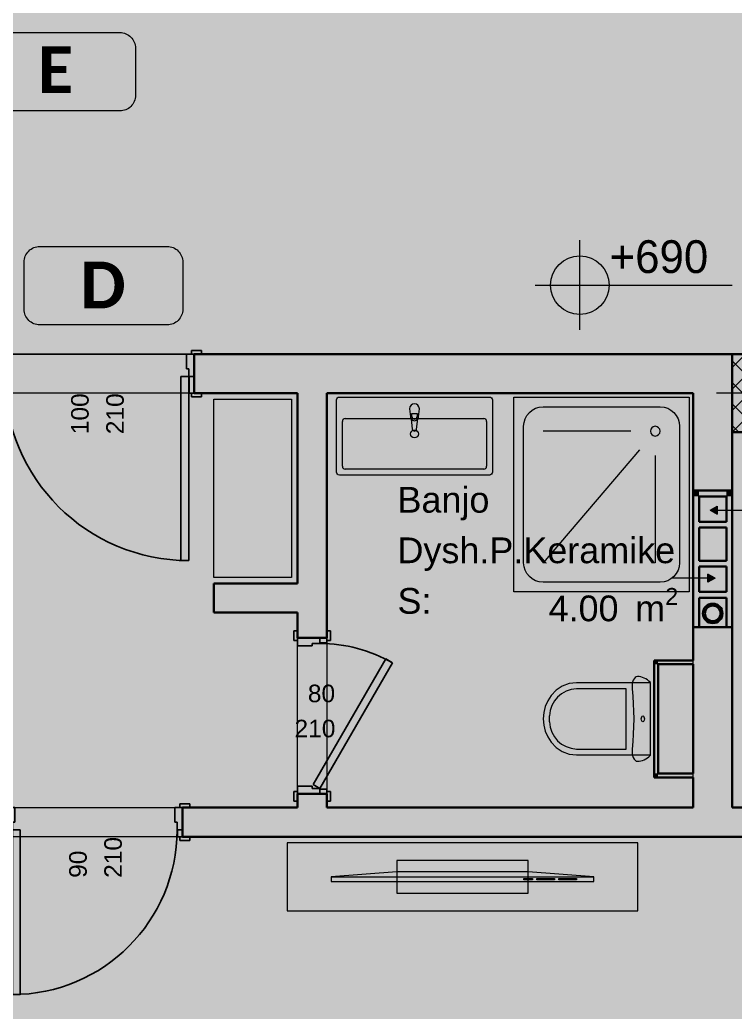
# Model space of a CAD drawing. Header units: millimetres. Extents: x 172821 to 253959, y -36092 to 17885.
# Drawn here: x 202827 to 206496, y -6192 to -1101 of the extents above; entities that cross this region are included whole.
import ezdxf
from ezdxf.enums import TextEntityAlignment as Align

# ---------------------------------------------------------------- set-up
doc = ezdxf.new("R2010")
doc.units = ezdxf.units.MM
doc.header["$MEASUREMENT"] = 0
doc.linetypes.add('Long Dashed', pattern=[2700, 1500, -1200])
for name, color, linetype, lineweight, true_color in [('A - Dimensionimi_Pen_No__156', 7, 'Continuous', 20, 0x54689e), ('A - Fill zone_Pen_No__102', 7, 'Continuous', 13, 0xcccccc), ('A - Fill zone_Pen_No__109', 7, 'Continuous', 13, 0xb4e4dc), ('A - kanalet e ventilimit_Pen_No__176', 7, 'Continuous', 15, 0x93a0c6), ('A - kanalet e ventilimit_Pen_No__82', 7, 'Continuous', 20, 0xaaaaaa), ('A - Muret_Pen_No__82', 7, 'Continuous', 20, 0xaaaaaa), ('ARCHICAD Door Markers_Pen_No__112', 7, 'Continuous', 13, 0xd5aaaa), ('Model Unit - Zone_Pen_No__102', 7, 'Continuous', 13, 0xcccccc)]:
    doc.layers.add(name, color=color, linetype=linetype, lineweight=lineweight, true_color=true_color)
for name, color, linetype, lineweight in [('A - Fill zone_Pen_No__19', 255, 'Continuous', 0), ('A - Fill zone_Pen_No__2', 8, 'Continuous', 15), ('A - kanalet e ventilimit_Pen_No__22', 8, 'Continuous', 35), ('A - Mobilimi_Pen_No__18', 9, 'Continuous', 15), ('A - Muret_Pen_No__22', 8, 'Continuous', 35), ('A - Sanitaria_Pen_No__18', 9, 'Continuous', 15), ('A - Shtyllat_Pen_No__101', 252, 'Continuous', 13), ('A - Shtyllat_Pen_No__22', 8, 'Continuous', 35), ('Annotation - Text_Pen_No__10', 134, 'Continuous', 18), ('ARCHICAD Doors_Pen_No__42', 8, 'Continuous', 25), ('ARCHICAD Zone Stamps_Pen_No__101', 252, 'Continuous', 13)]:
    doc.layers.add(name, color=color, linetype=linetype, lineweight=lineweight)
for name, color, linetype in [('A - kanalet e ventilimit', 7, 'Continuous'), ('A - Muret', 7, 'Continuous'), ('A - Shtyllat', 7, 'Continuous'), ('Model Unit - Zone', 7, 'Continuous')]:
    doc.layers.add(name, color=color, linetype=linetype)
doc.styles.add('GENERATED_STYLE_1', font='GOTHIC.TTF')
doc.styles.add('GENERATED_STYLE_2', font='arial.ttf')
doc.styles.add('GENERATED_STYLE_5', font='calibri.ttf')

# ---------------------------------------------------------------- blocks, each defined once
blk = doc.blocks.new('Banjo_Dysh.P.Keramike_31', base_point=(205461.1, -3830))
at = {"layer": 'ARCHICAD Zone Stamps_Pen_No__101', "color": 252, "lineweight": 13, "insert": (205539.2, -4015.8), "char_height": 132, "attachment_point": 1, "style": 'GENERATED_STYLE_2'}
blk.add_mtext('\\A1;{\\pql;\\pt0,6060;\\fArial|b0|i0|c0|p34;4.00\\fArial|b0|i0|c0|p34;\\A1{\\H.66x;\\S^  ;}\\fArial|b0|i0|c0|p34; m\\fArial|b0|i0|c0|p34;\\A1{\\H.66x;\\S2^  ;}}', dxfattribs=at)
at = {"layer": 'ARCHICAD Zone Stamps_Pen_No__101', "color": 252, "lineweight": 13, "style": 'GENERATED_STYLE_2'}
for tag, p in [('ROOM_NAME', (204764.1, -3497.2)), ('DUMMY_849', (206158, -3467)), ('ROOM_NUMBER', (204764.1, -3756.5)), ('DUMMY_850', (206158, -3726.3)), ('measuredAreaCode', (204764.1, -4015.8))]:
    blk.add_attdef(tag, text='', height=132, dxfattribs=at).set_placement(p, align=Align.TOP_LEFT)
blk = doc.blocks.new('Door 25_3')
at = {"layer": 'ARCHICAD Doors_Pen_No__42', "color": 8, "linetype": 'Continuous', "lineweight": 25}
for p, q in [((432, 0), (432, 944)), ((432, 944), (472, 944)), ((472, 944), (472, 0)), ((-487, 104), (-537, 104)), ((-537, 104), (-537, 85)), ((-487, 85), (-487, 104)), ((537, 104), (487, 104)), ((487, 104), (487, 85)), ((537, 85), (537, 104)), ((-537, 85), (-487, 85)), ((-500, 85), (-537, 85)), ((-500, 85), (-537, 85)), ((-475, 85), (-500, 85)), ((-500, 85), (-500, 0)), ((-500, 0), (-500, 85)), ((-500, 0), (-500, 85)), ((-475, 0), (-475, 85)), ((500, 85), (475, 85)), ((475, 85), (475, 0)), ((487, 85), (537, 85)), ((500, 0), (500, 85)), ((500, 0), (500, 85)), ((500, 0), (500, 85)), ((500, 85), (537, 85)), ((500, 85), (537, 85)), ((-500, 0), (-475, 0)), ((-472, 0), (-500, 0)), ((-500, 0), (-500, -115)), ((-500, -115), (-500, 0)), ((-500, -115), (-500, 0)), ((-472, -40), (-472, 0)), ((472, 0), (432, 0)), ((500, 0), (472, 0)), ((472, 0), (472, -40)), ((475, 0), (500, 0)), ((500, -115), (500, 0)), ((500, -115), (500, 0)), ((500, -115), (500, 0)), ((-460, -40), (-472, -40)), ((-460, -115), (-460, -40)), ((472, -40), (460, -40)), ((460, -40), (460, -115)), ((-487, -115), (-537, -115)), ((-537, -115), (-537, -134)), ((-500, -115), (-537, -115)), ((-500, -115), (-537, -115)), ((-537, -134), (-487, -134)), ((-500, -115), (-460, -115)), ((-487, -134), (-487, -115)), ((460, -115), (500, -115)), ((537, -115), (487, -115)), ((487, -115), (487, -134)), ((487, -134), (537, -134)), ((500, -115), (537, -115)), ((500, -115), (537, -115)), ((537, -134), (537, -115))]:
    blk.add_line(p, q, dxfattribs=at)
blk.add_arc((472, 0), 944, 90, 180, dxfattribs=at)
blk = doc.blocks.new('D Marker 22')
at = {"layer": 'ARCHICAD Door Markers_Pen_No__112', "color": 9, "lineweight": 13, "true_color": 0xd5aaaa, "style": 'GENERATED_STYLE_2'}
for tag, p in [('AC_MarkerText_3', (-165.9, -155.7)), ('AC_MarkerText_2', (14.1, -224))]:
    blk.add_attdef(tag, text='', height=90, rotation=270, dxfattribs=at).set_placement(p, align=Align.BOTTOM_LEFT)
blk = doc.blocks.new('Wall_35', base_point=(209361.1, -2816.2))
at = {"layer": 'A - Muret_Pen_No__82', "linetype": 'Continuous', "lineweight": 0, "true_color": 0xd4d4d4}
for points in [[(202311.1, -2816.2), (202311.1, -3016.2), (202721.1, -3016.2), (202721.1, -2816.2)], [(203721.1, -2816.2), (203721.1, -3016.2), (206481.1, -3016.2), (206481.1, -2816.2)], [(207881.1, -2816.2), (207881.1, -3016.2), (209161.1, -3016.2), (209161.1, -2816.2)]]:
    blk.add_hatch(color=254, dxfattribs=at).paths.add_polyline_path(points)
at = {"layer": 'A - Muret_Pen_No__22', "color": 8, "linetype": 'Continuous', "lineweight": 35}
for p, q in [((202721.1, -2816.2), (202684.1, -2816.2)), ((202721.1, -2816.2), (202721.1, -2931.2)), ((203721.1, -2816.2), (203758.1, -2816.2)), ((203721.1, -2816.2), (203721.1, -2931.2)), ((202721.1, -2931.2), (202721.1, -3016.2)), ((203721.1, -2931.2), (203721.1, -3016.2)), ((202721.1, -3016.2), (202684.1, -3016.2)), ((203721.1, -3016.2), (203758.1, -3016.2))]:
    blk.add_line(p, q, dxfattribs=at)
at = {"layer": 'A - Muret_Pen_No__22', "color": 8, "linetype": 'Continuous', "lineweight": 35, "flags": 128}
for points in [[(202721.1, -2816.2), (202311.1, -2816.2)], [(206481.1, -2816.2), (203721.1, -2816.2)], [(209161.1, -2816.2), (207881.1, -2816.2)], [(202311.1, -3016.2), (202721.1, -3016.2)], [(203721.1, -3016.2), (204251.1, -3016.2)], [(204401.1, -3016.2), (206281.1, -3016.2)], [(207881.1, -3016.2), (209161.1, -3016.2)]]:
    blk.add_lwpolyline(points, dxfattribs=at)
at = {"layer": 'ARCHICAD Door Markers_Pen_No__112', "color": 9, "lineweight": 13, "true_color": 0xd5aaaa}
ref = blk.add_blockref('D Marker 22', (203221.1, -3016.2), dxfattribs=dict(at, rotation=180))
ref.add_attrib('AC_MarkerText_2', '100', dxfattribs={"color": 9, "lineweight": 13, "true_color": 0xd5aaaa, "height": 90, "rotation": 90, "style": 'GENERATED_STYLE_2'}).set_placement((203206.9, -3226.8), align=Align.BOTTOM_LEFT)
ref.add_attrib('AC_MarkerText_3', '210', dxfattribs={"color": 9, "lineweight": 13, "true_color": 0xd5aaaa, "height": 90, "rotation": 90, "style": 'GENERATED_STYLE_2'}).set_placement((203386.9, -3226.8), align=Align.BOTTOM_LEFT)
at = {"layer": 'ARCHICAD Doors_Pen_No__42', "color": 8, "linetype": 'Continuous', "lineweight": 25, "xscale": -1, "zscale": 1000, "rotation": 180}
blk.add_blockref('Door 25_3', (203221.1, -2931.2), dxfattribs=at)
blk = doc.blocks.new('Door 25')
at = {"layer": 'ARCHICAD Doors_Pen_No__42', "color": 8, "linetype": 'Continuous', "lineweight": 25}
for p, q in [((382, 0), (382, 844)), ((382, 844), (422, 844)), ((422, 844), (422, 0)), ((-437, 54), (-487, 54)), ((-487, 54), (-487, 35)), ((-437, 35), (-437, 54)), ((487, 54), (437, 54)), ((437, 54), (437, 35)), ((487, 35), (487, 54)), ((-487, 35), (-437, 35)), ((-450, 35), (-487, 35)), ((-450, 35), (-487, 35)), ((-425, 35), (-450, 35)), ((-450, 35), (-450, 0)), ((-450, 0), (-450, 35)), ((-450, 0), (-450, 35)), ((-450, 0), (-425, 0)), ((-422, 0), (-450, 0)), ((-450, 0), (-450, -115)), ((-450, -115), (-450, 0)), ((-450, -115), (-450, 0)), ((-425, 0), (-425, 35)), ((-422, -40), (-422, 0)), ((422, 0), (382, 0)), ((450, 0), (422, 0)), ((422, 0), (422, -40)), ((450, 35), (425, 35)), ((425, 35), (425, 0)), ((425, 0), (450, 0)), ((437, 35), (487, 35)), ((450, 0), (450, 35)), ((450, 0), (450, 35)), ((450, 0), (450, 35)), ((450, 35), (487, 35)), ((450, 35), (487, 35)), ((450, -115), (450, 0)), ((450, -115), (450, 0)), ((450, -115), (450, 0)), ((-410, -40), (-422, -40)), ((-410, -115), (-410, -40)), ((422, -40), (410, -40)), ((410, -40), (410, -115)), ((-437, -115), (-487, -115)), ((-487, -115), (-487, -134)), ((-450, -115), (-487, -115)), ((-450, -115), (-487, -115)), ((-487, -134), (-437, -134)), ((-450, -115), (-410, -115)), ((-437, -134), (-437, -115)), ((410, -115), (450, -115)), ((487, -115), (437, -115)), ((437, -115), (437, -134)), ((437, -134), (487, -134)), ((450, -115), (487, -115)), ((450, -115), (487, -115)), ((487, -134), (487, -115))]:
    blk.add_line(p, q, dxfattribs=at)
blk.add_arc((422, 0), 844, 90, 180, dxfattribs=at)
blk = doc.blocks.new('Door 25_2')
at = {"layer": 'ARCHICAD Doors_Pen_No__42', "color": 8, "linetype": 'Continuous', "lineweight": 25}
for p, q in [((-292.3, 337.4), (-272.3, 372)), ((-272.3, 372), (372, 0)), ((352, -34.6), (-292.3, 337.4)), ((-387, 54), (-437, 54)), ((-437, 54), (-437, 35)), ((-387, 35), (-387, 54)), ((437, 54), (387, 54)), ((387, 54), (387, 35)), ((437, 35), (437, 54)), ((-437, 35), (-387, 35)), ((-400, 35), (-437, 35)), ((-400, 35), (-437, 35)), ((-375, 35), (-400, 35)), ((-400, 35), (-400, 0)), ((-400, 0), (-400, 35)), ((-400, 0), (-400, 35)), ((-400, 0), (-375, 0)), ((-372, 0), (-400, 0)), ((-400, 0), (-400, -115)), ((-400, -115), (-400, 0)), ((-400, -115), (-400, 0)), ((-375, 0), (-375, 35)), ((-372, -40), (-372, 0)), ((372, 0), (352, -34.6)), ((400, 0), (372, 0)), ((372, 0), (372, -40)), ((400, 35), (375, 35)), ((375, 35), (375, 0)), ((375, 0), (400, 0)), ((387, 35), (437, 35)), ((400, 0), (400, 35)), ((400, 0), (400, 35)), ((400, 0), (400, 35)), ((400, 35), (437, 35)), ((400, 35), (437, 35)), ((400, -115), (400, 0)), ((400, -115), (400, 0)), ((400, -115), (400, 0)), ((-360, -40), (-372, -40)), ((-360, -115), (-360, -40)), ((372, -40), (360, -40)), ((360, -40), (360, -115)), ((-387, -115), (-437, -115)), ((-437, -115), (-437, -134)), ((-400, -115), (-437, -115)), ((-400, -115), (-437, -115)), ((-437, -134), (-387, -134)), ((-400, -115), (-360, -115)), ((-387, -134), (-387, -115)), ((360, -115), (400, -115)), ((437, -115), (387, -115)), ((387, -115), (387, -134)), ((387, -134), (437, -134)), ((400, -115), (437, -115)), ((400, -115), (437, -115)), ((437, -134), (437, -115))]:
    blk.add_line(p, q, dxfattribs=at)
blk.add_arc((372, 0), 744, 150, 180, dxfattribs=at)
blk = doc.blocks.new('Wall_43', base_point=(200711.1, -5292.2))
at = {"layer": 'A - Muret_Pen_No__82', "linetype": 'Continuous', "lineweight": 0, "true_color": 0xd4d4d4}
for points in [[(200861.1, -5142.2), (200861.1, -5292.2), (200961.1, -5292.2), (200961.1, -5142.2)], [(202761.1, -5142.2), (201761.1, -5142.2), (201761.1, -5292.2), (202761.1, -5292.2)], [(206281.1, -5142.2), (203661.1, -5142.2), (203661.1, -5292.2), (206281.1, -5292.2)]]:
    blk.add_hatch(color=254, dxfattribs=at).paths.add_polyline_path(points)
at = {"layer": 'A - Muret_Pen_No__22', "color": 8, "linetype": 'Continuous', "lineweight": 35}
for p, q in [((200961.1, -5142.2), (200924.1, -5142.2)), ((200961.1, -5142.2), (200961.1, -5257.2)), ((201761.1, -5142.2), (201798.1, -5142.2)), ((201761.1, -5142.2), (201761.1, -5257.2)), ((202761.1, -5142.2), (202724.1, -5142.2)), ((202761.1, -5142.2), (202761.1, -5257.2)), ((203661.1, -5142.2), (203698.1, -5142.2)), ((203661.1, -5142.2), (203661.1, -5257.2)), ((200961.1, -5292.2), (200924.1, -5292.2)), ((200961.1, -5257.2), (200961.1, -5292.2)), ((201761.1, -5257.2), (201761.1, -5292.2)), ((201761.1, -5292.2), (201798.1, -5292.2)), ((202761.1, -5292.2), (202724.1, -5292.2)), ((202761.1, -5257.2), (202761.1, -5292.2)), ((203661.1, -5257.2), (203661.1, -5292.2)), ((203661.1, -5292.2), (203698.1, -5292.2))]:
    blk.add_line(p, q, dxfattribs=at)
at = {"layer": 'A - Muret_Pen_No__22', "color": 8, "linetype": 'Continuous', "lineweight": 35, "flags": 128}
for points in [[(200961.1, -5142.2), (200861.1, -5142.2)], [(202761.1, -5142.2), (201761.1, -5142.2)], [(204251.1, -5142.2), (203661.1, -5142.2)], [(206281.1, -5142.2), (204401.1, -5142.2)], [(200861.1, -5292.2), (200961.1, -5292.2)], [(201761.1, -5292.2), (202511.1, -5292.2)], [(202661.1, -5292.2), (202761.1, -5292.2)], [(203661.1, -5292.2), (206281.1, -5292.2)]]:
    blk.add_lwpolyline(points, dxfattribs=at)
at = {"layer": 'ARCHICAD Door Markers_Pen_No__112', "color": 9, "lineweight": 13, "true_color": 0xd5aaaa}
ref = blk.add_blockref('D Marker 22', (201361.1, -5142.2), dxfattribs=at)
ref.add_attrib('AC_MarkerText_2', '80', dxfattribs={"color": 9, "lineweight": 13, "true_color": 0xd5aaaa, "height": 90, "rotation": 90, "style": 'GENERATED_STYLE_2'}).set_placement((201346.9, -5302.5), align=Align.BOTTOM_LEFT)
ref.add_attrib('AC_MarkerText_3', '210', dxfattribs={"color": 9, "lineweight": 13, "true_color": 0xd5aaaa, "height": 90, "rotation": 90, "style": 'GENERATED_STYLE_2'}).set_placement((201526.9, -5302.5), align=Align.BOTTOM_LEFT)
ref = blk.add_blockref('D Marker 22', (203211.1, -5142.2), dxfattribs=at)
ref.add_attrib('AC_MarkerText_2', '90', dxfattribs={"color": 9, "lineweight": 13, "true_color": 0xd5aaaa, "height": 90, "rotation": 90, "style": 'GENERATED_STYLE_2'}).set_placement((203196.9, -5502.8), align=Align.BOTTOM_LEFT)
ref.add_attrib('AC_MarkerText_3', '210', dxfattribs={"color": 9, "lineweight": 13, "true_color": 0xd5aaaa, "height": 90, "rotation": 90, "style": 'GENERATED_STYLE_2'}).set_placement((203376.9, -5502.8), align=Align.BOTTOM_LEFT)
at = {"layer": 'ARCHICAD Doors_Pen_No__42', "color": 8, "linetype": 'Continuous', "lineweight": 25, "zscale": 1000, "rotation": 180}
for name, p in [('Door 25_2', (201361.1, -5257.2)), ('Door 25', (203211.1, -5257.2))]:
    blk.add_blockref(name, p, dxfattribs=at)
blk = doc.blocks.new('Wall_46', base_point=(206481.1, -5292.2))
at = {"layer": 'A - Muret_Pen_No__82', "linetype": 'Continuous', "lineweight": 0, "true_color": 0xd4d4d4}
for points in [[(206481.1, -5142.2), (206481.1, -4217.2), (206281.1, -4217.2), (206281.1, -5142.2)], [(206281.1, -5292.2), (206481.1, -5292.2), (206281.1, -5142.2)], [(206281.1, -5142.2), (206481.1, -5292.2), (206481.1, -5142.2)]]:
    blk.add_hatch(color=254, dxfattribs=at).paths.add_polyline_path(points)
at = {"layer": 'A - Muret_Pen_No__22', "color": 8, "linetype": 'Continuous', "lineweight": 35, "flags": 128}
for points in [[(206481.1, -4217.2), (206281.1, -4217.2)], [(206281.1, -4217.2), (206281.1, -4387.2)], [(206481.1, -5142.2), (206481.1, -4217.2)], [(206281.1, -4407.2), (206281.1, -4967.2)], [(206281.1, -4987.2), (206281.1, -5142.2)], [(206481.1, -5292.2), (206281.1, -5292.2)]]:
    blk.add_lwpolyline(points, dxfattribs=at)
blk = doc.blocks.new('Wall_47', base_point=(204401.1, -5292.2))
at = {"layer": 'A - Muret_Pen_No__82', "linetype": 'Continuous', "lineweight": 0, "true_color": 0xd4d4d4}
for points in [[(204251.1, -4272.2), (204401.1, -4272.2), (204401.1, -3016.2), (204251.1, -3016.2)], [(204251.1, -5142.2), (204401.1, -5142.2), (204401.1, -5072.2), (204251.1, -5072.2)]]:
    blk.add_hatch(color=254, dxfattribs=at).paths.add_polyline_path(points)
at = {"layer": 'A - Muret_Pen_No__22', "color": 8, "linetype": 'Continuous', "lineweight": 35}
for p, q in [((204251.1, -4272.2), (204251.1, -4235.2)), ((204251.1, -4272.2), (204366.1, -4272.2)), ((204366.1, -4272.2), (204401.1, -4272.2)), ((204401.1, -4272.2), (204401.1, -4235.2)), ((204251.1, -5072.2), (204251.1, -5109.2)), ((204251.1, -5072.2), (204366.1, -5072.2)), ((204366.1, -5072.2), (204401.1, -5072.2)), ((204401.1, -5072.2), (204401.1, -5109.2))]:
    blk.add_line(p, q, dxfattribs=at)
at = {"layer": 'A - Muret_Pen_No__22', "color": 8, "linetype": 'Continuous', "lineweight": 35, "flags": 128}
for points in [[(204251.1, -3016.2), (204251.1, -3992.2)], [(204401.1, -4272.2), (204401.1, -3016.2)], [(204251.1, -4142.2), (204251.1, -4272.2)], [(204251.1, -5072.2), (204251.1, -5142.2)], [(204401.1, -5142.2), (204401.1, -5072.2)]]:
    blk.add_lwpolyline(points, dxfattribs=at)
at = {"layer": 'ARCHICAD Door Markers_Pen_No__112', "color": 9, "lineweight": 13, "true_color": 0xd5aaaa}
ref = blk.add_blockref('D Marker 22', (204251.1, -4672.2), dxfattribs=dict(at, rotation=90))
ref.add_attrib('AC_MarkerText_2', '80', dxfattribs={"color": 9, "lineweight": 13, "true_color": 0xd5aaaa, "height": 90, "rotation": 360, "style": 'GENERATED_STYLE_2'}).set_placement((204304.2, -4628.6), align=Align.BOTTOM_LEFT)
ref.add_attrib('AC_MarkerText_3', '210', dxfattribs={"color": 9, "lineweight": 13, "true_color": 0xd5aaaa, "height": 90, "rotation": 360, "style": 'GENERATED_STYLE_2'}).set_placement((204235.9, -4808.6), align=Align.BOTTOM_LEFT)
at = {"layer": 'ARCHICAD Doors_Pen_No__42', "color": 8, "linetype": 'Continuous', "lineweight": 25, "zscale": 1000, "rotation": 270}
blk.add_blockref('Door 25_2', (204366.1, -4672.2), dxfattribs=at)
blk = doc.blocks.new('Wall_242', base_point=(206081.1, -4987.2))
at = {"layer": 'A - Muret_Pen_No__82', "linetype": 'Continuous', "lineweight": 0, "true_color": 0xd4d4d4}
for points in [[(206101.1, -4387.2), (206081.1, -4387.2), (206101.1, -4407.2)], [(206101.1, -4407.2), (206081.1, -4387.2), (206081.1, -4407.2)], [(206101.1, -4967.2), (206101.1, -4407.2), (206081.1, -4407.2), (206081.1, -4967.2)], [(206101.1, -4967.2), (206081.1, -4987.2), (206101.1, -4987.2)], [(206081.1, -4967.2), (206081.1, -4987.2), (206101.1, -4967.2)]]:
    blk.add_hatch(color=254, dxfattribs=at).paths.add_polyline_path(points)
at = {"layer": 'A - Muret_Pen_No__22', "color": 8, "linetype": 'Continuous', "lineweight": 35, "flags": 128}
for points in [[(206081.1, -4387.2), (206101.1, -4387.2)], [(206081.1, -4387.2), (206081.1, -4987.2)], [(206101.1, -4967.2), (206101.1, -4407.2)], [(206081.1, -4987.2), (206101.1, -4987.2)]]:
    blk.add_lwpolyline(points, dxfattribs=at)
blk = doc.blocks.new('Wall_243', base_point=(206081.1, -4987.2))
at = {"layer": 'A - Muret_Pen_No__82', "linetype": 'Continuous', "lineweight": 0, "true_color": 0xd4d4d4}
blk.add_hatch(color=254, dxfattribs=at).paths.add_polyline_path([(206101.1, -4987.2), (206281.1, -4987.2), (206281.1, -4967.2), (206101.1, -4967.2)])
at = {"layer": 'A - Muret_Pen_No__22', "color": 8, "linetype": 'Continuous', "lineweight": 35, "flags": 128}
for points in [[(206281.1, -4967.2), (206101.1, -4967.2)], [(206101.1, -4987.2), (206281.1, -4987.2)]]:
    blk.add_lwpolyline(points, dxfattribs=at)
blk = doc.blocks.new('Wall_244', base_point=(206081.1, -4387.2))
at = {"layer": 'A - Muret_Pen_No__82', "linetype": 'Continuous', "lineweight": 0, "true_color": 0xd4d4d4}
blk.add_hatch(color=254, dxfattribs=at).paths.add_polyline_path([(206101.1, -4407.2), (206281.1, -4407.2), (206281.1, -4387.2), (206101.1, -4387.2)])
at = {"layer": 'A - Muret_Pen_No__22', "color": 8, "linetype": 'Continuous', "lineweight": 35, "flags": 128}
for points in [[(206281.1, -4387.2), (206101.1, -4387.2)], [(206101.1, -4407.2), (206281.1, -4407.2)]]:
    blk.add_lwpolyline(points, dxfattribs=at)
blk = doc.blocks.new('Wall_245', base_point=(206481.1, -5292.2))
at = {"layer": 'A - Muret_Pen_No__82', "linetype": 'Continuous', "lineweight": 0, "true_color": 0xd4d4d4}
blk.add_hatch(color=254, dxfattribs=at).paths.add_polyline_path([(206481.1, -5292.2), (207131.1, -5292.2), (207131.1, -5142.2), (206481.1, -5142.2)])
at = {"layer": 'A - Muret_Pen_No__22', "color": 8, "linetype": 'Continuous', "lineweight": 35, "flags": 128}
for points in [[(207131.1, -5142.2), (206481.1, -5142.2)], [(207131.1, -5292.2), (207131.1, -5142.2)], [(206481.1, -5292.2), (207131.1, -5292.2)]]:
    blk.add_lwpolyline(points, dxfattribs=at)
blk = doc.blocks.new('Wall_246', base_point=(204401.1, -3992.2))
at = {"layer": 'A - Muret_Pen_No__82', "linetype": 'Continuous', "lineweight": 0, "true_color": 0xd4d4d4}
blk.add_hatch(color=254, dxfattribs=at).paths.add_polyline_path([(204251.1, -3992.2), (203821.1, -3992.2), (203821.1, -4142.2), (204251.1, -4142.2)])
at = {"layer": 'A - Muret_Pen_No__22', "color": 8, "linetype": 'Continuous', "lineweight": 35, "flags": 128}
for points in [[(204251.1, -3992.2), (203821.1, -3992.2)], [(203821.1, -3992.2), (203821.1, -4142.2)], [(203821.1, -4142.2), (204251.1, -4142.2)]]:
    blk.add_lwpolyline(points, dxfattribs=at)
blk = doc.blocks.new('Wall_306', base_point=(206281.1, -3516.2))
at = {"layer": 'A - kanalet e ventilimit_Pen_No__82', "linetype": 'Continuous', "lineweight": 0, "true_color": 0xd4d4d4}
for points in [[(206281.1, -3516.2), (206311.1, -3546.2), (206311.1, -3516.2)], [(206311.1, -3546.2), (206281.1, -3516.2), (206281.1, -3546.2)], [(206281.1, -3546.2), (206281.1, -4216.2), (206311.1, -4216.2), (206311.1, -3546.2)]]:
    blk.add_hatch(color=254, dxfattribs=at).paths.add_polyline_path(points)
at = {"layer": 'A - kanalet e ventilimit_Pen_No__22', "color": 8, "linetype": 'Continuous', "lineweight": 35, "flags": 128}
for points in [[(206281.1, -3516.2), (206311.1, -3516.2)], [(206281.1, -3516.2), (206281.1, -4216.2)], [(206311.1, -3676.2), (206311.1, -3546.2)], [(206311.1, -3876.2), (206311.1, -3706.2)], [(206311.1, -4036.2), (206311.1, -3906.2)], [(206311.1, -4216.2), (206311.1, -4066.2)], [(206281.1, -4216.2), (206311.1, -4216.2)]]:
    blk.add_lwpolyline(points, dxfattribs=at)
blk = doc.blocks.new('Wall_307', base_point=(206281.1, -4066.2))
at = {"layer": 'A - kanalet e ventilimit_Pen_No__82', "linetype": 'Continuous', "lineweight": 0, "true_color": 0xd4d4d4}
blk.add_hatch(color=254, dxfattribs=at).paths.add_polyline_path([(206311.1, -4066.2), (206451.1, -4066.2), (206451.1, -4036.2), (206311.1, -4036.2)])
at = {"layer": 'A - kanalet e ventilimit_Pen_No__22', "color": 8, "linetype": 'Continuous', "lineweight": 35, "flags": 128}
for points in [[(206451.1, -4036.2), (206311.1, -4036.2)], [(206311.1, -4066.2), (206451.1, -4066.2)]]:
    blk.add_lwpolyline(points, dxfattribs=at)
blk = doc.blocks.new('Wall_308', base_point=(206481.1, -4216.2))
at = {"layer": 'A - kanalet e ventilimit_Pen_No__82', "linetype": 'Continuous', "lineweight": 0, "true_color": 0xd4d4d4}
for points in [[(206451.1, -3516.2), (206451.1, -3546.2), (206481.1, -3516.2)], [(206451.1, -3546.2), (206481.1, -3546.2), (206481.1, -3516.2)], [(206451.1, -3546.2), (206451.1, -4216.2), (206481.1, -4216.2), (206481.1, -3546.2)]]:
    blk.add_hatch(color=254, dxfattribs=at).paths.add_polyline_path(points)
at = {"layer": 'A - kanalet e ventilimit_Pen_No__22', "color": 8, "linetype": 'Continuous', "lineweight": 35, "flags": 128}
for points in [[(206481.1, -3516.2), (206451.1, -3516.2)], [(206451.1, -3546.2), (206451.1, -3676.2)], [(206481.1, -4216.2), (206481.1, -3516.2)], [(206451.1, -3706.2), (206451.1, -3876.2)], [(206451.1, -3906.2), (206451.1, -4036.2)], [(206451.1, -4066.2), (206451.1, -4216.2)], [(206481.1, -4216.2), (206451.1, -4216.2)]]:
    blk.add_lwpolyline(points, dxfattribs=at)
blk = doc.blocks.new('Wall_309', base_point=(206481.1, -3676.2))
at = {"layer": 'A - kanalet e ventilimit_Pen_No__82', "linetype": 'Continuous', "lineweight": 0, "true_color": 0xd4d4d4}
blk.add_hatch(color=254, dxfattribs=at).paths.add_polyline_path([(206451.1, -3676.2), (206311.1, -3676.2), (206311.1, -3706.2), (206451.1, -3706.2)])
at = {"layer": 'A - kanalet e ventilimit_Pen_No__22', "color": 8, "linetype": 'Continuous', "lineweight": 35, "flags": 128}
for points in [[(206451.1, -3676.2), (206311.1, -3676.2)], [(206311.1, -3706.2), (206451.1, -3706.2)]]:
    blk.add_lwpolyline(points, dxfattribs=at)
blk = doc.blocks.new('Wall_310', base_point=(206281.1, -3876.2))
at = {"layer": 'A - kanalet e ventilimit_Pen_No__82', "linetype": 'Continuous', "lineweight": 0, "true_color": 0xd4d4d4}
blk.add_hatch(color=254, dxfattribs=at).paths.add_polyline_path([(206311.1, -3906.2), (206451.1, -3906.2), (206451.1, -3876.2), (206311.1, -3876.2)])
at = {"layer": 'A - kanalet e ventilimit_Pen_No__22', "color": 8, "linetype": 'Continuous', "lineweight": 35, "flags": 128}
for points in [[(206451.1, -3876.2), (206311.1, -3876.2)], [(206311.1, -3906.2), (206451.1, -3906.2)]]:
    blk.add_lwpolyline(points, dxfattribs=at)
blk = doc.blocks.new('Wall_311', base_point=(206381.1, -4096.2))
at = {"layer": 'A - kanalet e ventilimit_Pen_No__82', "linetype": 'Continuous', "lineweight": 0, "true_color": 0xd4d4d4}
blk.add_hatch(color=254, dxfattribs=at).paths.add_polyline_path([(206381.1, -4096.2, 1), (206381.1, -4196.2), (206381.1, -4186.2, -1), (206381.1, -4106.2)])
at = {"layer": 'A - kanalet e ventilimit_Pen_No__22', "color": 8, "linetype": 'Continuous', "lineweight": 35}
for radius in [50, 40]:
    blk.add_arc((206381.1, -4146.2), radius, 90, 270, dxfattribs=at)
blk = doc.blocks.new('Wall_312', base_point=(206381.1, -4196.2))
at = {"layer": 'A - kanalet e ventilimit_Pen_No__82', "linetype": 'Continuous', "lineweight": 0, "true_color": 0xd4d4d4}
blk.add_hatch(color=254, dxfattribs=at).paths.add_polyline_path([(206381.1, -4196.2, 1), (206381.1, -4096.2), (206381.1, -4106.2, -1), (206381.1, -4186.2)])
at = {"layer": 'A - kanalet e ventilimit_Pen_No__22', "color": 8, "linetype": 'Continuous', "lineweight": 35}
for radius in [50, 40]:
    blk.add_arc((206381.1, -4146.2), radius, 270, 90, dxfattribs=at)
blk = doc.blocks.new('Wall_313', base_point=(206281.1, -3516.2))
at = {"layer": 'A - kanalet e ventilimit_Pen_No__82', "linetype": 'Continuous', "lineweight": 0, "true_color": 0xd4d4d4}
blk.add_hatch(color=254, dxfattribs=at).paths.add_polyline_path([(206451.1, -3516.2), (206311.1, -3516.2), (206311.1, -3546.2), (206451.1, -3546.2)])
at = {"layer": 'A - kanalet e ventilimit_Pen_No__22', "color": 8, "linetype": 'Continuous', "lineweight": 35, "flags": 128}
for points in [[(206451.1, -3516.2), (206311.1, -3516.2)], [(206311.1, -3546.2), (206451.1, -3546.2)]]:
    blk.add_lwpolyline(points, dxfattribs=at)
blk = doc.blocks.new('Wall_314', base_point=(206481.1, -3515.2))
at = {"layer": 'A - Muret_Pen_No__82', "linetype": 'Continuous', "lineweight": 0, "true_color": 0xd4d4d4}
blk.add_hatch(color=254, dxfattribs=at).paths.add_polyline_path([(206481.1, -3515.2), (206481.1, -3016.2), (206281.1, -3016.2), (206281.1, -3515.2)])
at = {"layer": 'A - Muret_Pen_No__22', "color": 8, "linetype": 'Continuous', "lineweight": 35, "flags": 128}
for points in [[(206281.1, -3016.2), (206281.1, -3515.2)], [(206481.1, -3515.2), (206481.1, -3216.2)], [(206281.1, -3515.2), (206481.1, -3515.2)]]:
    blk.add_lwpolyline(points, dxfattribs=at)
blk = doc.blocks.new('Column_39', base_point=(207181.1, -3016.2))
at = {"layer": 'A - Shtyllat_Pen_No__101', "linetype": 'Continuous', "lineweight": 13}
h = blk.add_hatch(dxfattribs=at)
h.set_pattern_fill('Concrete_Block', color=252, style=0, pattern_type=2)
h.set_pattern_definition([(45, (0, 0), (-55.154327, 55.154327), []), (135, (0, 0), (55.154327, 55.154327), [])])
h.paths.add_polyline_path([(207881.1, -3216.2), (207881.1, -2816.2), (206481.1, -2816.2), (206481.1, -3216.2)])
at = {"layer": 'A - Shtyllat_Pen_No__101', "color": 252, "linetype": 'Continuous', "lineweight": 13}
for p, q in [((207181.1, -2936.2), (207181.1, -2736.2)), ((207101.1, -3016.2), (206401.1, -3016.2)), ((207261.1, -3016.2), (207961.1, -3016.2)), ((207181.1, -3096.2), (207181.1, -3296.2))]:
    blk.add_line(p, q, dxfattribs=at)
blk.add_point((207181.1, -3016.2), dxfattribs=at)
at = {"layer": 'A - Shtyllat_Pen_No__22', "color": 8, "linetype": 'Continuous', "lineweight": 35, "flags": 128}
blk.add_lwpolyline([(207881.1, -3216.2), (207881.1, -2816.2), (206481.1, -2816.2), (206481.1, -3216.2)], close=True, dxfattribs=at)
blk = doc.blocks.new('Dining Table 01 25_3')
at = {"layer": 'A - Mobilimi_Pen_No__18', "color": 9, "linetype": 'Continuous', "lineweight": 15}
for p, q in [((1800, 350), (0, 350)), ((0, 350), (0, 0)), ((1800, 0), (1800, 350)), ((0, 0), (1800, 0))]:
    blk.add_line(p, q, dxfattribs=at)
at = {"layer": 'A - Mobilimi_Pen_No__18', "color": 9, "linetype": 'Continuous', "lineweight": 15, "flags": 128}
blk.add_lwpolyline([(0, 0), (1800, 0), (1800, 350), (0, 350)], close=True, dxfattribs=at)
blk = doc.blocks.new('Flat Panel TV 25')
at = {"layer": 'A - Mobilimi_Pen_No__18', "color": 9, "linetype": 'Continuous', "lineweight": 15}
for p, q in [((0, 25), (1347.4, 25)), ((988.1, 10), (988.1, 16.2)), ((988.1, 16.2), (1033, 16.2)), ((1033, 10), (988.1, 10)), ((1033, 16.2), (1033, 10)), ((1055.4, 10), (1055.4, 16.2)), ((1055.4, 16.2), (1145.3, 16.2)), ((1145.3, 10), (1055.4, 10)), ((1145.3, 16.2), (1145.3, 10)), ((1167.7, 10), (1167.7, 16.2)), ((1167.7, 16.2), (1257.5, 16.2)), ((1257.5, 10), (1167.7, 10)), ((1257.5, 16.2), (1257.5, 10))]:
    blk.add_line(p, q, dxfattribs=at)
at = {"layer": 'A - Mobilimi_Pen_No__18', "color": 9, "linetype": 'Continuous', "lineweight": 15, "flags": 128}
for points in [[(336.8, -59.2), (1010.5, -59.2), (1010.5, 109.2), (336.8, 109.2)], [(0, 0), (1347.4, 0), (1347.4, 25), (1010.5, 50), (336.8, 50), (0, 25)]]:
    blk.add_lwpolyline(points, close=True, dxfattribs=at)
blk = doc.blocks.new('Shower Tray 25_9')
at = {"layer": 'A - Sanitaria_Pen_No__18', "color": 9, "linetype": 'Continuous', "lineweight": 15}
for p, q in [((850, 850), (150, 850)), ((50, 750), (50, 150)), ((175, 300), (175, 750)), ((270.4, 255.7), (850, 750)), ((950, 150), (950, 750)), ((300, 175), (850, 175)), ((150, 50), (850, 50))]:
    blk.add_line(p, q, dxfattribs=at)
at = {"layer": 'A - Sanitaria_Pen_No__18', "color": 9, "linetype": 'Continuous', "lineweight": 15, "flags": 128}
blk.add_lwpolyline([(1000, 0), (1000, 900), (0, 900), (0, 0)], close=True, dxfattribs=at)
at = {"layer": 'A - Sanitaria_Pen_No__18', "color": 9, "linetype": 'Continuous', "lineweight": 15}
blk.add_circle((175, 175), 25, dxfattribs=at)
for centre, start, end in [((150, 750), 90, 180), ((850, 750), 0, 90), ((150, 150), 180, 270), ((850, 150), 270, 0)]:
    blk.add_arc(centre, 100, start, end, dxfattribs=at)
blk = doc.blocks.new('WC 25')
at = {"layer": 'A - Sanitaria_Pen_No__18', "color": 9, "linetype": 'Continuous', "lineweight": 15}
for p, q in [((0, -124.9), (-155, -124.9)), ((-155, -124.9), (-155, -379.9)), ((155, -124.9), (0, -124.9)), ((155, -379.9), (155, -124.9)), ((-15.6, -519.2), (15.6, -519.2))]:
    blk.add_line(p, q, dxfattribs=at)
at = {"layer": 'A - Sanitaria_Pen_No__18', "color": 9, "linetype": 'Continuous', "lineweight": 15, "flags": 128}
for points in [[(-186.8, 0), (-193.9, -7.9), (-200.1, -16), (-205.4, -24.3), (-209.7, -32.8), (-213.1, -41.3), (-215.5, -50), (-217, -58.7), (-217.5, -67.4), (-216.2, -73.5), (-212.4, -79.2), (-206.3, -84.4), (-198.2, -88.8), (-188.5, -92.1), (-177.6, -94.2), (-166.1, -95), (-154.5, -94.4), (-116.2, -90.9), (-77.6, -88.3), (-38.9, -86.8), (0, -86.3), (38.9, -86.8), (77.6, -88.3), (116.2, -90.9), (154.5, -94.4), (166.1, -95), (177.6, -94.2), (188.5, -92.1), (198.2, -88.8), (206.3, -84.4), (212.4, -79.2), (216.2, -73.5), (217.5, -67.4), (217, -58.7), (215.5, -50), (213.1, -41.3), (209.7, -32.8), (205.4, -24.3), (200.1, -16), (193.9, -7.9), (186.8, 0)], [(185, -380), (185, 0), (-185, 0), (-185, -380), (-180.7, -417.3), (-167.8, -452.7), (-147.3, -484.1), (-120, -510), (-92.8, -527.2), (-63.2, -539.7), (-32, -547.4), (0, -550), (32, -547.4), (63.2, -539.7), (92.8, -527.2), (120, -510), (147.3, -484.1), (167.8, -452.7), (180.7, -417.3)]]:
    blk.add_lwpolyline(points, close=True, dxfattribs=at)
at = {"layer": 'A - Sanitaria_Pen_No__18', "color": 9, "linetype": 'Continuous', "lineweight": 15}
for centre, start, end in [((-8.9, -373.1), 182.66, 267.3883), ((8.9, -373.1), 272.6117, 357.34)]:
    blk.add_arc(centre, 146.2, start, end, dxfattribs=at)
blk.add_ellipse((0, -39.4), major_axis=(15, 0), ratio=0.524717, dxfattribs=at)
blk = doc.blocks.new('Basin 25_3')
at = {"layer": 'A - Sanitaria_Pen_No__18', "color": 9, "linetype": 'Continuous', "lineweight": 15}
for p, q in [((-13.6, -99.8), (-13.6, -84.9)), ((-13.6, -84.9), (13.6, -84.9)), ((13.6, -84.9), (13.6, -99.8)), ((-370, -355), (-370, -125)), ((-355, -110), (355, -110)), ((370, -125), (370, -355)), ((355, -370), (-355, -370))]:
    blk.add_line(p, q, dxfattribs=at)
at = {"layer": 'A - Sanitaria_Pen_No__18', "color": 9, "linetype": 'Continuous', "lineweight": 15, "flags": 128}
for points in [[(-385, 0), (385, 0, -0.414214), (400, -15), (400, -385, -0.414214), (385, -400), (-385, -400, -0.414214), (-400, -385), (-400, -15, -0.414214)], [(-25, -60), (-21, -102, 0.12102), (-17.7, -111.5), (-11.1, -164.4, 0.882566), (11.1, -164.4), (17.7, -111.5, 0.12102), (21, -102), (25, -60, 1)]]:
    blk.add_lwpolyline(points, format="xyb", close=True, dxfattribs=at)
at = {"layer": 'A - Sanitaria_Pen_No__18', "color": 9, "linetype": 'Continuous', "lineweight": 15}
blk.add_circle((0, -189.1), 20, dxfattribs=at)
for centre, radius, start, end in [((0, -99.8), 13.6, 180, 0), ((-355, -125), 15, 90, 180), ((0, -100.1), 21.1, 212.771, 327.229), ((355, -125), 15, 0, 90), ((-355, -355), 15, 180, 270), ((355, -355), 15, 270, 0)]:
    blk.add_arc(centre, radius, start, end, dxfattribs=at)
blk = doc.blocks.new('Cupboard 25_11')
at = {"layer": 'A - Mobilimi_Pen_No__18', "color": 9, "linetype": 'Continuous', "lineweight": 15, "flags": 128}
blk.add_lwpolyline([(0, 0), (916, 0), (916, 400), (0, 400)], close=True, dxfattribs=at)
blk = doc.blocks.new('Polyline_16', base_point=(206392.9, -3965.4))
at = {"layer": 'A - kanalet e ventilimit_Pen_No__176', "linetype": 'Continuous', "lineweight": 15, "true_color": 0x93a0c6}
blk.add_hatch(color=253, dxfattribs=at).paths.add_polyline_path([(206392.9, -3965.4), (206356.5, -3944.4), (206356.5, -3986.4)])
at = {"layer": 'A - kanalet e ventilimit_Pen_No__176', "color": 253, "linetype": 'Continuous', "lineweight": 15, "true_color": 0x93a0c6}
for p, q in [((206356.5, -3986.4), (206356.5, -3944.4)), ((206392.9, -3965.4), (206356.5, -3944.4)), ((206392.9, -3965.4), (206356.5, -3986.4))]:
    blk.add_line(p, q, dxfattribs=at)
at = {"layer": 'A - kanalet e ventilimit_Pen_No__176', "color": 253, "linetype": 'Long Dashed', "lineweight": 15, "true_color": 0x93a0c6, "flags": 128}
blk.add_lwpolyline([(206356.5, -3965.4), (206172.7, -3965.4)], dxfattribs=at)
blk = doc.blocks.new('Polyline_17', base_point=(206367.2, -3616.2))
at = {"layer": 'A - kanalet e ventilimit_Pen_No__176', "linetype": 'Continuous', "lineweight": 15, "true_color": 0x93a0c6}
blk.add_hatch(color=253, dxfattribs=at).paths.add_polyline_path([(206367.2, -3616.2), (206403.5, -3637.2), (206403.5, -3595.2)])
at = {"layer": 'A - kanalet e ventilimit_Pen_No__176', "color": 253, "linetype": 'Continuous', "lineweight": 15, "true_color": 0x93a0c6}
for p, q in [((206367.2, -3616.2), (206403.5, -3595.2)), ((206403.5, -3595.2), (206403.5, -3637.2)), ((206367.2, -3616.2), (206403.5, -3637.2))]:
    blk.add_line(p, q, dxfattribs=at)
at = {"layer": 'A - kanalet e ventilimit_Pen_No__176', "color": 253, "linetype": 'Long Dashed', "lineweight": 15, "true_color": 0x93a0c6, "flags": 128}
blk.add_lwpolyline([(206403.5, -3616.2), (206587.4, -3616.2)], dxfattribs=at)

msp = doc.modelspace()

# ---------------------------------------------------------------- hatches: boundary and pattern name
at = {"layer": 'A - Fill zone_Pen_No__102', "linetype": 'Continuous', "lineweight": 0, "true_color": 0x333333}
msp.add_hatch(color=250, dxfattribs=at).paths.add_polyline_path([(190161.1, -966.2), (202311.1, -966.2), (202311.1, -2816.2), (209361.1, -2816.2), (209361.1, -10116.2), (200461.1, -10116.2), (200461.1, -7116.2), (195311.1, -7116.2), (195311.1, -8316.2), (191511.1, -8316.2), (191511.1, -7116.2), (191111.1, -7116.2), (191111.1, -3216.2), (190161.1, -3216.2)])
at = {"layer": 'A - Fill zone_Pen_No__109', "linetype": 'Continuous', "lineweight": 0, "true_color": 0xc6eae4}
for points in [[(202606, -1246.2, -0.414214), (202686, -1166.2), (203339.9, -1166.2, -0.414214), (203419.9, -1246.2), (203419.9, -1488.6, -0.414214), (203339.9, -1568.6), (202686, -1568.6, -0.414214), (202606, -1488.6)], [(202848.8, -2343.7, -0.414214), (202928.9, -2263.7), (203582.8, -2263.7, -0.414214), (203662.8, -2343.7), (203662.8, -2586.1, -0.414214), (203582.8, -2666.2), (202928.9, -2666.2, -0.414214), (202848.8, -2586.1)]]:
    msp.add_hatch(color=254, dxfattribs=at).paths.add_polyline_path(points)
at = {"layer": 'A - Fill zone_Pen_No__19', "linetype": 'Continuous', "lineweight": 0, "true_color": 0x3f3f3f}
msp.add_hatch(color=250, dxfattribs=at).paths.add_polyline_path([(202311.1, -2816.2), (202311.1, -1016.2), (223211.1, -1016.2), (223211.1, -2816.2), (216536.1, -2816.2), (216536.1, -6741.2), (218286.1, -6741.2), (218286.1, -8866.2), (218411.1, -8866.2), (218411.1, -10116.2), (213111.1, -10116.2), (211161.1, -10116.2), (211161.1, -17436.2), (209361.1, -17436.2), (209361.1, -2816.2)])

# ---------------------------------------------------------------- linework, layer by layer
at = {"layer": 'A - Dimensionimi_Pen_No__156', "color": 165, "linetype": 'Continuous', "lineweight": 20, "true_color": 0x54689e}
for points in [[(205699.5, -2692.2), (205699.5, -2232.2)], [(205469.5, -2462.2), (206481.3, -2462.2)]]:
    msp.add_lwpolyline(points, dxfattribs=at)
msp.add_circle((205699.5, -2462.2), 150, dxfattribs=at)
at = {"layer": 'A - Fill zone_Pen_No__2', "color": 8, "linetype": 'Continuous', "lineweight": 15, "flags": 128}
for points in [[(190161.1, -966.2), (202311.1, -966.2), (202311.1, -2816.2), (209361.1, -2816.2), (209361.1, -10116.2), (200461.1, -10116.2), (200461.1, -7116.2), (195311.1, -7116.2), (195311.1, -8316.2), (191511.1, -8316.2), (191511.1, -7116.2), (191111.1, -7116.2), (191111.1, -3216.2), (190161.1, -3216.2)], [(202311.1, -2816.2), (202311.1, -1016.2), (223211.1, -1016.2), (223211.1, -2816.2), (216536.1, -2816.2), (216536.1, -6741.2), (218286.1, -6741.2), (218286.1, -8866.2), (218411.1, -8866.2), (218411.1, -10116.2), (213111.1, -10116.2), (211161.1, -10116.2), (211161.1, -17436.2), (209361.1, -17436.2), (209361.1, -2816.2)]]:
    msp.add_lwpolyline(points, close=True, dxfattribs=at)
for points in [[(202606, -1246.2, -0.414214), (202686, -1166.2), (203339.9, -1166.2, -0.414214), (203419.9, -1246.2), (203419.9, -1488.6, -0.414214), (203339.9, -1568.6), (202686, -1568.6, -0.414214), (202606, -1488.6)], [(202848.8, -2343.7, -0.414214), (202928.9, -2263.7), (203582.8, -2263.7, -0.414214), (203662.8, -2343.7), (203662.8, -2586.1, -0.414214), (203582.8, -2666.2), (202928.9, -2666.2, -0.414214), (202848.8, -2586.1)]]:
    msp.add_lwpolyline(points, format="xyb", close=True, dxfattribs=at)
at = {"layer": 'Model Unit - Zone_Pen_No__102', "color": 254, "linetype": 'Continuous', "lineweight": 13, "true_color": 0xcccccc, "flags": 128}
for points in [[(194611.1, -2366.2), (200861.1, -2366.2), (200861.1, -5142.2), (204251.1, -5142.2), (204251.1, -4142.2), (203821.1, -4142.2), (203821.1, -3992.2), (204251.1, -3992.2), (204251.1, -3016.2), (202111.1, -3016.2), (202111.1, -1116.2), (194611.1, -1116.2)], [(204401.1, -3016.2), (204401.1, -5142.2), (206281.1, -5142.2), (206281.1, -3016.2)], [(206481.1, -5142.2), (207131.1, -5142.2), (207131.1, -5292.2), (207791.1, -5292.2), (207791.1, -5826.2), (208451.1, -5826.2), (208451.1, -5676.2), (209161.1, -5676.2), (209161.1, -3016.2), (207881.1, -3016.2), (207881.1, -3216.2), (206481.1, -3216.2)], [(202661.1, -5292.2), (202661.1, -9716.2), (203461.1, -9716.2), (203461.1, -9866.2), (206481.1, -9866.2), (206481.1, -9716.2), (207881.1, -9716.2), (207881.1, -9866.2), (209161.1, -9866.2), (209161.1, -5826.2), (207791.1, -5826.2), (207791.1, -5292.2)]]:
    msp.add_lwpolyline(points, close=True, dxfattribs=at)

# ---------------------------------------------------------------- block references
at = {"layer": 'A - kanalet e ventilimit', "color": 8, "lineweight": 35}
for name, p in [('Wall_306', (206281.1, -3516.2)), ('Wall_313', (206281.1, -3516.2)), ('Wall_308', (206481.1, -4216.2)), ('Wall_309', (206481.1, -3676.2)), ('Wall_310', (206281.1, -3876.2)), ('Wall_307', (206281.1, -4066.2)), ('Wall_311', (206381.1, -4096.2)), ('Wall_312', (206381.1, -4196.2))]:
    msp.add_blockref(name, p, dxfattribs=at)
at = {"layer": 'A - kanalet e ventilimit', "color": 253, "linetype": 'Long Dashed', "lineweight": 15, "true_color": 0x93a0c6}
for name, p in [('Polyline_17', (206367.2, -3616.2)), ('Polyline_16', (206392.9, -3965.4))]:
    msp.add_blockref(name, p, dxfattribs=at)
at = {"layer": 'A - Mobilimi_Pen_No__18', "color": 9, "linetype": 'Continuous', "lineweight": 15, "xscale": -1, "zscale": 1000, "rotation": 270}
msp.add_blockref('Cupboard 25_11', (203821.1, -3962.2), dxfattribs=at)
at = {"layer": 'A - Mobilimi_Pen_No__18', "color": 9, "linetype": 'Continuous', "lineweight": 15, "zscale": 1000}
for name, p in [('Dining Table 01 25_3', (204197.7, -5672.2)), ('Flat Panel TV 25', (204424, -5522.2))]:
    msp.add_blockref(name, p, dxfattribs=at)
at = {"layer": 'A - Muret', "color": 8, "lineweight": 35}
for name, p in [('Wall_35', (209361.1, -2816.2)), ('Wall_47', (204401.1, -5292.2)), ('Wall_314', (206481.1, -3515.2)), ('Wall_246', (204401.1, -3992.2)), ('Wall_46', (206481.1, -5292.2)), ('Wall_242', (206081.1, -4987.2)), ('Wall_244', (206081.1, -4387.2)), ('Wall_243', (206081.1, -4987.2)), ('Wall_43', (200711.1, -5292.2)), ('Wall_245', (206481.1, -5292.2))]:
    msp.add_blockref(name, p, dxfattribs=at)
at = {"layer": 'A - Sanitaria_Pen_No__18', "color": 9, "linetype": 'Continuous', "lineweight": 15, "zscale": 1000}
msp.add_blockref('Basin 25_3', (204851.1, -3036.2), dxfattribs=at)
at = {"layer": 'A - Sanitaria_Pen_No__18', "color": 9, "linetype": 'Continuous', "lineweight": 15, "xscale": -1, "zscale": 1000, "rotation": 90}
msp.add_blockref('Shower Tray 25_9', (206261.1, -3036.2), dxfattribs=at)
at = {"layer": 'A - Sanitaria_Pen_No__18', "color": 9, "linetype": 'Continuous', "lineweight": 15, "zscale": 1000, "rotation": 270}
msp.add_blockref('WC 25', (206062.1, -4687.2), dxfattribs=at)
at = {"layer": 'A - Shtyllat', "color": 8, "lineweight": 35}
msp.add_blockref('Column_39', (207181.1, -3016.2), dxfattribs=at)
at = {"layer": 'Model Unit - Zone', "color": 252, "linetype": 'Continuous', "lineweight": 13}
msp.add_blockref('Banjo_Dysh.P.Keramike_31', (205461.1, -3830), dxfattribs=at).add_auto_attribs({'ROOM_NAME': 'Banjo', 'ROOM_NUMBER': 'Dysh.P.Keramike', 'measuredAreaCode': 'S: '})

# ---------------------------------------------------------------- texts
at = {"layer": 'A - Dimensionimi_Pen_No__156', "color": 165, "linetype": 'Continuous', "lineweight": 20, "true_color": 0x54689e, "insert": (206105.1, -2402.2), "char_height": 168, "attachment_point": 8, "style": 'GENERATED_STYLE_1'}
msp.add_mtext('\\A1;{\\pqc;\\fCentury Gothic|b0|i0|c0|p34;+690}', dxfattribs=at)
at = {"layer": 'Annotation - Text_Pen_No__10', "color": 134, "linetype": 'Continuous', "lineweight": 18, "char_height": 240, "attachment_point": 2, "style": 'GENERATED_STYLE_5'}
for s, insert in [('\\A1;{\\pqc;\\fCalibri|b1|i0|c0|p34;E}', (203010, -1237)), ('\\A1;{\\pqc;\\fCalibri|b1|i0|c0|p34;D}', (203252.6, -2341.6))]:
    msp.add_mtext(s, dxfattribs=dict(at, insert=insert))

doc.saveas('drawing.dxf')
